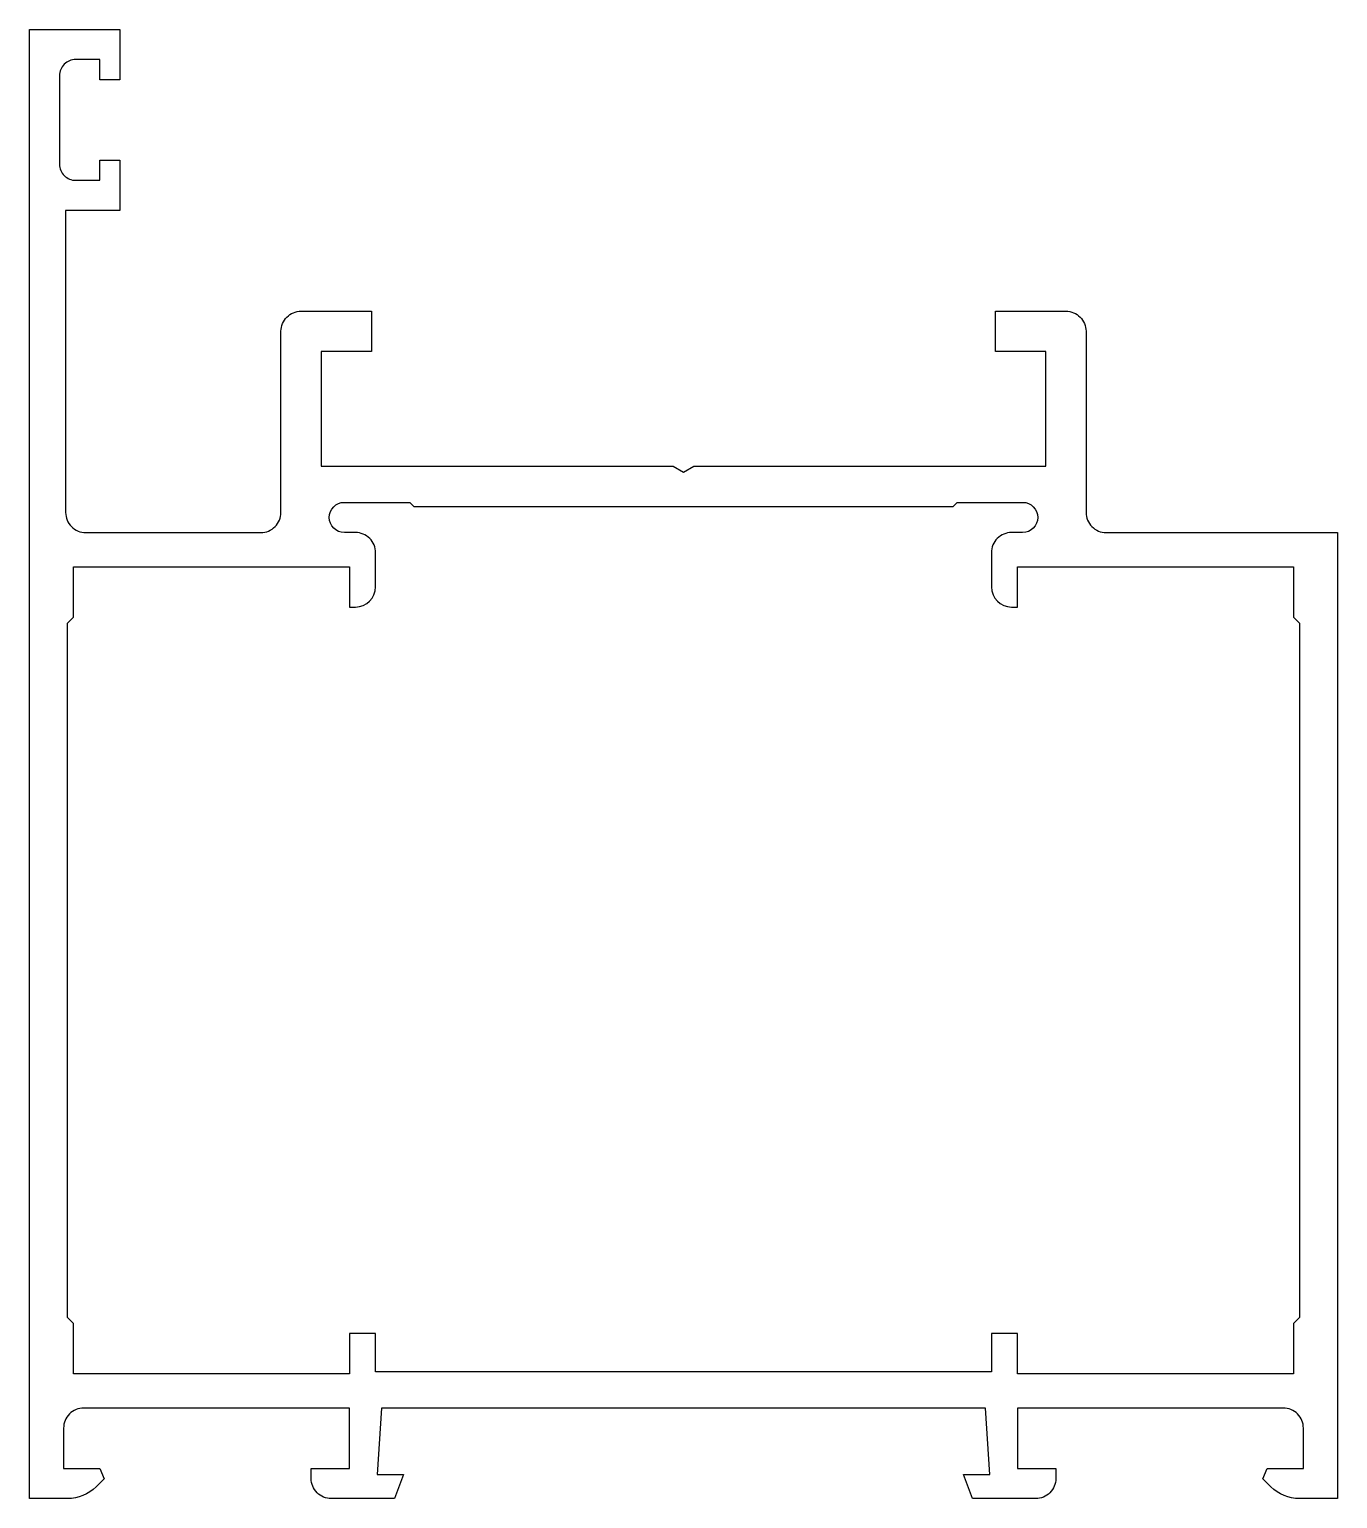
# Model space of a CAD drawing. Header units: millimetres. Extents: x 0 to 65, y 0 to 73.
import ezdxf

# ---------------------------------------------------------------- set-up
doc = ezdxf.new("R2010")
doc.units = ezdxf.units.MM

msp = doc.modelspace()

# ---------------------------------------------------------------- linework, layer by layer
for points in [[(0, 73), (4.5, 73), (4.5, 70.5), (3.5, 70.5), (3.5, 71.5), (2.3, 71.5, 0.414214), (1.5, 70.7), (1.5, 66.3, 0.414214), (2.3, 65.5), (3.5, 65.5), (3.5, 66.5), (4.5, 66.5), (4.5, 64), (1.8, 64), (1.8, 49, 0.414214), (2.8, 48), (11.5, 48, 0.414214), (12.5, 49), (12.5, 58, -0.414214), (13.5, 59), (17, 59), (17, 57), (14.5, 57), (14.5, 51.3), (31.98, 51.3), (32.5, 51), (33.02, 51.3), (50.5, 51.3), (50.5, 57), (48, 57), (48, 59), (51.5, 59, -0.414214), (52.5, 58), (52.5, 49, 0.414214), (53.5, 48), (65, 48), (65, 0), (63.104, 0, -0.198912), (61.69, 0.586), (61.288, 0.988), (61.5, 1.5), (63.3, 1.5), (63.3, 3.5, 0.414214), (62.3, 4.5), (49.1, 4.5), (49.1, 1.5), (51, 1.5), (51, 1, -0.414214), (50, 0), (46.851, 0), (46.414, 1.2), (47.721, 1.2), (47.5, 4.5), (17.5, 4.5), (17.279, 1.2), (18.586, 1.2), (18.149, 0), (15, 0, -0.414214), (14, 1), (14, 1.5), (15.9, 1.5), (15.9, 4.5), (2.7, 4.5, 0.414214), (1.7, 3.5), (1.7, 1.5), (3.5, 1.5), (3.712, 0.988), (3.31, 0.586, -0.198912), (1.896, 0), (0, 0), (0, 73)], [(1.9, 9), (1.9, 43.5), (2.2, 43.8), (2.2, 46.3), (15.9, 46.3), (15.9, 44.3), (16.199, 44.3, 0.414187), (17.199, 45.3), (17.2, 47, 0.41424), (16.2, 48), (15.65, 48, -1), (15.65, 49.5), (18.9, 49.5), (19.1, 49.3), (45.9, 49.3), (46.1, 49.5), (49.35, 49.5, -1), (49.35, 48), (48.8, 48, 0.41424), (47.8, 47), (47.801, 45.3, 0.414187), (48.801, 44.3), (49.1, 44.3), (49.1, 46.3), (62.8, 46.3), (62.8, 43.8), (63.1, 43.5), (63.1, 9), (62.8, 8.7), (62.8, 6.2), (49.1, 6.2), (49.1, 8.2), (47.8, 8.2), (47.8, 6.3), (17.2, 6.3), (17.2, 8.2), (15.9, 8.2), (15.9, 6.2), (2.2, 6.2), (2.2, 8.7), (1.9, 9, -0.198912)]]:
    msp.add_lwpolyline(points, format="xyb", close=True)

doc.saveas('drawing.dxf')
